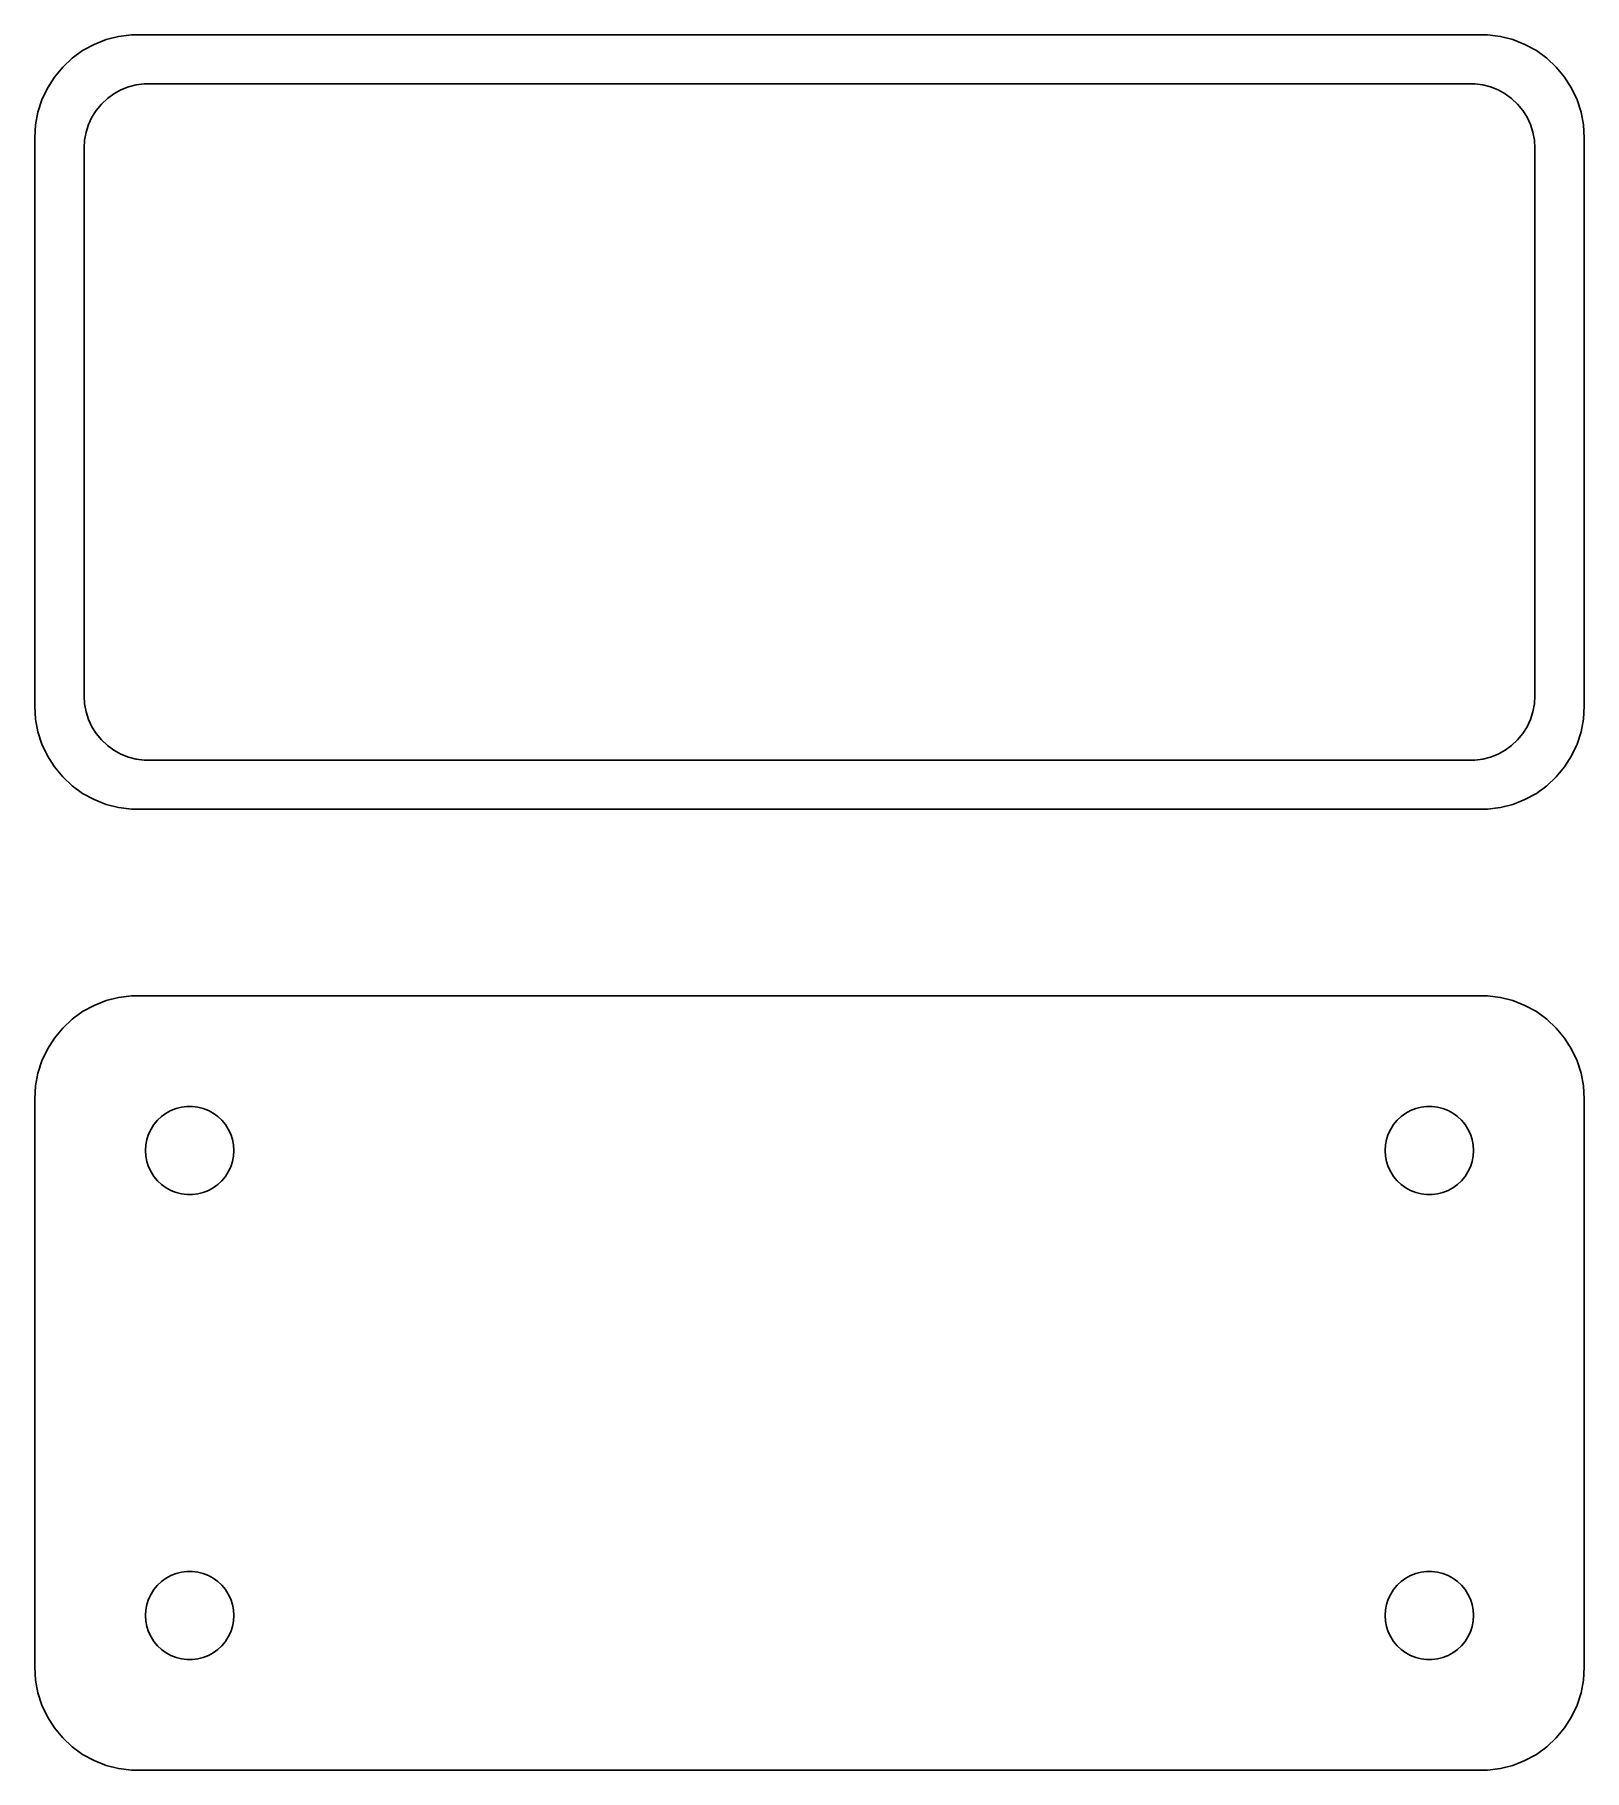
# Model space of a CAD drawing. Header units: metres. Extents: x -37.5 to 37.5, y 74.3 to 158.2.
import ezdxf

# ---------------------------------------------------------------- set-up
doc = ezdxf.new("R2010")
doc.units = ezdxf.units.M

msp = doc.modelspace()

# ---------------------------------------------------------------- linework, layer by layer
for p, q in [((-34.0451, 158.005), (-34.6289, 157.774)), ((-33.4369, 158.161), (-34.0451, 158.005)), ((-32.8139, 158.24), (-33.4369, 158.161)), ((32.8139, 158.24), (-32.8139, 158.24)), ((33.4369, 158.161), (32.8139, 158.24)), ((34.0451, 158.005), (33.4369, 158.161)), ((34.6289, 157.774), (34.0451, 158.005)), ((-35.6871, 157.103), (-36.1448, 156.673)), ((-35.1791, 157.472), (-35.6871, 157.103)), ((-34.6289, 157.774), (-35.1791, 157.472)), ((35.1791, 157.472), (34.6289, 157.774)), ((35.6871, 157.103), (35.1791, 157.472)), ((36.1448, 156.673), (35.6871, 157.103)), ((-36.1448, 156.673), (-36.5451, 156.189)), ((36.5451, 156.189), (36.1448, 156.673)), ((-36.8815, 155.659), (-37.1489, 155.091)), ((-36.5451, 156.189), (-36.8815, 155.659)), ((-33.9842, 155.149), (-33.668, 155.378)), ((-33.668, 155.378), (-33.3254, 155.567)), ((-33.3254, 155.567), (-32.9619, 155.711)), ((-32.9619, 155.711), (-32.5833, 155.808)), ((-32.5833, 155.808), (-32.1954, 155.857)), ((-32.1954, 155.857), (32.1954, 155.857)), ((32.1954, 155.857), (32.5833, 155.808)), ((32.5833, 155.808), (32.9619, 155.711)), ((32.9619, 155.711), (33.3254, 155.567)), ((33.3254, 155.567), (33.668, 155.378)), ((33.668, 155.378), (33.9842, 155.149)), ((36.8815, 155.659), (36.5451, 156.189)), ((37.1489, 155.091), (36.8815, 155.659)), ((-37.1489, 155.091), (-37.3429, 154.493)), ((-34.7279, 154.25), (-34.5184, 154.58)), ((-34.5184, 154.58), (-34.2692, 154.881)), ((-34.2692, 154.881), (-33.9842, 155.149)), ((33.9842, 155.149), (34.2692, 154.881)), ((34.2692, 154.881), (34.5184, 154.58)), ((34.5184, 154.58), (34.7279, 154.25)), ((37.3429, 154.493), (37.1489, 155.091)), ((-37.4606, 153.877), (-37.5, 153.25)), ((-37.3429, 154.493), (-37.4606, 153.877)), ((-35.0151, 153.524), (-34.8943, 153.896)), ((-34.8943, 153.896), (-34.7279, 154.25)), ((34.7279, 154.25), (34.8943, 153.896)), ((34.8943, 153.896), (35.0151, 153.524)), ((37.4606, 153.877), (37.3429, 154.493)), ((37.5, 153.25), (37.4606, 153.877)), ((-37.5, 153.25), (-37.5, 125.75)), ((-35.1129, 152.75), (-35.0884, 153.14)), ((-35.0884, 153.14), (-35.0151, 153.524)), ((35.0151, 153.524), (35.0884, 153.14)), ((35.0884, 153.14), (35.1129, 152.75)), ((37.5, 125.75), (37.5, 153.25)), ((-35.1129, 126.25), (-35.1129, 152.75)), ((35.1129, 152.75), (35.1129, 126.25)), ((-35.0884, 125.86), (-35.1129, 126.25)), ((35.1129, 126.25), (35.0884, 125.86)), ((-37.5, 125.75), (-37.4606, 125.123)), ((-35.0151, 125.476), (-35.0884, 125.86)), ((-34.8943, 125.104), (-35.0151, 125.476)), ((35.0151, 125.476), (34.8943, 125.104)), ((35.0884, 125.86), (35.0151, 125.476)), ((37.4606, 125.123), (37.5, 125.75)), ((-37.4606, 125.123), (-37.3429, 124.507)), ((-37.3429, 124.507), (-37.1489, 123.909)), ((-34.7279, 124.75), (-34.8943, 125.104)), ((-34.5184, 124.42), (-34.7279, 124.75)), ((-34.2692, 124.119), (-34.5184, 124.42)), ((34.5184, 124.42), (34.2692, 124.119)), ((34.7279, 124.75), (34.5184, 124.42)), ((34.8943, 125.104), (34.7279, 124.75)), ((37.1489, 123.909), (37.3429, 124.507)), ((37.3429, 124.507), (37.4606, 125.123)), ((-37.1489, 123.909), (-36.8815, 123.341)), ((-33.9842, 123.851), (-34.2692, 124.119)), ((-33.668, 123.622), (-33.9842, 123.851)), ((-33.3254, 123.433), (-33.668, 123.622)), ((33.668, 123.622), (33.3254, 123.433)), ((33.9842, 123.851), (33.668, 123.622)), ((34.2692, 124.119), (33.9842, 123.851)), ((36.8815, 123.341), (37.1489, 123.909)), ((-36.8815, 123.341), (-36.5451, 122.811)), ((-36.5451, 122.811), (-36.1448, 122.327)), ((-32.9619, 123.289), (-33.3254, 123.433)), ((-32.5833, 123.192), (-32.9619, 123.289)), ((-32.1954, 123.143), (-32.5833, 123.192)), ((32.1954, 123.143), (-32.1954, 123.143)), ((32.5833, 123.192), (32.1954, 123.143)), ((32.9619, 123.289), (32.5833, 123.192)), ((33.3254, 123.433), (32.9619, 123.289)), ((36.1448, 122.327), (36.5451, 122.811)), ((36.5451, 122.811), (36.8815, 123.341)), ((-36.1448, 122.327), (-35.6871, 121.897)), ((-35.6871, 121.897), (-35.1791, 121.528)), ((35.1791, 121.528), (35.6871, 121.897)), ((35.6871, 121.897), (36.1448, 122.327)), ((-35.1791, 121.528), (-34.6289, 121.226)), ((-34.6289, 121.226), (-34.0451, 120.995)), ((-34.0451, 120.995), (-33.4369, 120.839)), ((33.4369, 120.839), (34.0451, 120.995)), ((34.0451, 120.995), (34.6289, 121.226)), ((34.6289, 121.226), (35.1791, 121.528)), ((-33.4369, 120.839), (-32.8139, 120.76)), ((-32.8139, 120.76), (32.8139, 120.76)), ((32.8139, 120.76), (33.4369, 120.839)), ((-32.8139, 111.74), (-33.4369, 111.661)), ((32.8139, 111.74), (-32.8139, 111.74)), ((33.4369, 111.661), (32.8139, 111.74)), ((-35.1791, 110.972), (-35.6871, 110.603)), ((-34.6289, 111.274), (-35.1791, 110.972)), ((-34.0451, 111.505), (-34.6289, 111.274)), ((-33.4369, 111.661), (-34.0451, 111.505)), ((34.0451, 111.505), (33.4369, 111.661)), ((34.6289, 111.274), (34.0451, 111.505)), ((35.1791, 110.972), (34.6289, 111.274)), ((35.6871, 110.603), (35.1791, 110.972)), ((-36.1448, 110.173), (-36.5451, 109.689)), ((-35.6871, 110.603), (-36.1448, 110.173)), ((36.1448, 110.173), (35.6871, 110.603)), ((36.5451, 109.689), (36.1448, 110.173)), ((-36.5451, 109.689), (-36.8815, 109.159)), ((36.8815, 109.159), (36.5451, 109.689)), ((-37.1489, 108.591), (-37.3429, 107.993)), ((-36.8815, 109.159), (-37.1489, 108.591)), ((37.1489, 108.591), (36.8815, 109.159)), ((37.3429, 107.993), (37.1489, 108.591)), ((-37.3429, 107.993), (-37.4606, 107.377)), ((37.4606, 107.377), (37.3429, 107.993)), ((-37.4606, 107.377), (-37.5, 106.75)), ((-37.5, 106.75), (-37.5, 79.25)), ((37.5, 106.75), (37.4606, 107.377)), ((37.5, 79.25), (37.5, 106.75)), ((-31.5565, 105.712), (-31.3611, 105.895)), ((-31.3611, 105.895), (-31.1441, 106.053)), ((-31.1441, 106.053), (-30.9091, 106.182)), ((-30.9091, 106.182), (-30.6598, 106.281)), ((-30.6598, 106.281), (-30.4001, 106.347)), ((-30.4001, 106.347), (-30.1341, 106.381)), ((-30.1341, 106.381), (-29.8659, 106.381)), ((-29.8659, 106.381), (-29.5999, 106.347)), ((-29.5999, 106.347), (-29.3401, 106.281)), ((-29.3401, 106.281), (-29.0908, 106.182)), ((-29.0908, 106.182), (-28.8559, 106.053)), ((-28.8559, 106.053), (-28.6389, 105.895)), ((-28.6389, 105.895), (-28.4434, 105.712)), ((28.4434, 105.712), (28.6389, 105.895)), ((28.6389, 105.895), (28.8559, 106.053)), ((28.8559, 106.053), (29.0908, 106.182)), ((29.0908, 106.182), (29.3401, 106.281)), ((29.3401, 106.281), (29.5999, 106.347)), ((29.5999, 106.347), (29.8659, 106.381)), ((29.8659, 106.381), (30.1341, 106.381)), ((30.1341, 106.381), (30.4001, 106.347)), ((30.4001, 106.347), (30.6598, 106.281)), ((30.6598, 106.281), (30.9091, 106.182)), ((30.9091, 106.182), (31.1441, 106.053)), ((31.1441, 106.053), (31.3611, 105.895)), ((31.3611, 105.895), (31.5565, 105.712)), ((-32.0682, 104.781), (-31.9853, 105.036)), ((-31.9853, 105.036), (-31.8712, 105.279)), ((-31.8712, 105.279), (-31.7275, 105.505)), ((-31.7275, 105.505), (-31.5565, 105.712)), ((-28.4434, 105.712), (-28.2725, 105.505)), ((-28.2725, 105.505), (-28.1288, 105.279)), ((-28.1288, 105.279), (-28.0146, 105.036)), ((-28.0146, 105.036), (-27.9318, 104.781)), ((27.9318, 104.781), (28.0146, 105.036)), ((28.0146, 105.036), (28.1288, 105.279)), ((28.1288, 105.279), (28.2725, 105.505)), ((28.2725, 105.505), (28.4434, 105.712)), ((31.5565, 105.712), (31.7275, 105.505)), ((31.7275, 105.505), (31.8712, 105.279)), ((31.8712, 105.279), (31.9853, 105.036)), ((31.9853, 105.036), (32.0682, 104.781)), ((-32.1353, 104.25), (-32.1185, 104.518)), ((-32.1185, 103.982), (-32.1353, 104.25)), ((-32.1185, 104.518), (-32.0682, 104.781)), ((-27.9318, 104.781), (-27.8815, 104.518)), ((-27.8815, 104.518), (-27.8647, 104.25)), ((-27.8647, 104.25), (-27.8815, 103.982)), ((27.8647, 104.25), (27.8815, 104.518)), ((27.8815, 103.982), (27.8647, 104.25)), ((27.8815, 104.518), (27.9318, 104.781)), ((32.0682, 104.781), (32.1185, 104.518)), ((32.1185, 104.518), (32.1353, 104.25)), ((32.1353, 104.25), (32.1185, 103.982)), ((-32.0682, 103.719), (-32.1185, 103.982)), ((-31.9853, 103.464), (-32.0682, 103.719)), ((-31.8712, 103.221), (-31.9853, 103.464)), ((-28.0146, 103.464), (-28.1288, 103.221)), ((-27.9318, 103.719), (-28.0146, 103.464)), ((-27.8815, 103.982), (-27.9318, 103.719)), ((27.9318, 103.719), (27.8815, 103.982)), ((28.0146, 103.464), (27.9318, 103.719)), ((28.1288, 103.221), (28.0146, 103.464)), ((31.9853, 103.464), (31.8712, 103.221)), ((32.0682, 103.719), (31.9853, 103.464)), ((32.1185, 103.982), (32.0682, 103.719)), ((-31.7275, 102.995), (-31.8712, 103.221)), ((-31.5565, 102.788), (-31.7275, 102.995)), ((-31.3611, 102.605), (-31.5565, 102.788)), ((-31.1441, 102.447), (-31.3611, 102.605)), ((-28.6389, 102.605), (-28.8559, 102.447)), ((-28.4434, 102.788), (-28.6389, 102.605)), ((-28.2725, 102.995), (-28.4434, 102.788)), ((-28.1288, 103.221), (-28.2725, 102.995)), ((28.2725, 102.995), (28.1288, 103.221)), ((28.4434, 102.788), (28.2725, 102.995)), ((28.6389, 102.605), (28.4434, 102.788)), ((28.8559, 102.447), (28.6389, 102.605)), ((31.3611, 102.605), (31.1441, 102.447)), ((31.5565, 102.788), (31.3611, 102.605)), ((31.7275, 102.995), (31.5565, 102.788)), ((31.8712, 103.221), (31.7275, 102.995)), ((-30.9091, 102.318), (-31.1441, 102.447)), ((-30.6598, 102.219), (-30.9091, 102.318)), ((-30.4001, 102.153), (-30.6598, 102.219)), ((-30.1341, 102.119), (-30.4001, 102.153)), ((-29.8659, 102.119), (-30.1341, 102.119)), ((-29.5999, 102.153), (-29.8659, 102.119)), ((-29.3401, 102.219), (-29.5999, 102.153)), ((-29.0908, 102.318), (-29.3401, 102.219)), ((-28.8559, 102.447), (-29.0908, 102.318)), ((29.0908, 102.318), (28.8559, 102.447)), ((29.3401, 102.219), (29.0908, 102.318)), ((29.5999, 102.153), (29.3401, 102.219)), ((29.8659, 102.119), (29.5999, 102.153)), ((30.1341, 102.119), (29.8659, 102.119)), ((30.4001, 102.153), (30.1341, 102.119)), ((30.6598, 102.219), (30.4001, 102.153)), ((30.9091, 102.318), (30.6598, 102.219)), ((31.1441, 102.447), (30.9091, 102.318)), ((-31.7275, 83.0051), (-31.5565, 83.2117)), ((-31.5565, 83.2117), (-31.3611, 83.3953)), ((-31.3611, 83.3953), (-31.1441, 83.5529)), ((-31.1441, 83.5529), (-30.9091, 83.6821)), ((-30.9091, 83.6821), (-30.6598, 83.7808)), ((-30.6598, 83.7808), (-30.4001, 83.8475)), ((-30.4001, 83.8475), (-30.1341, 83.8811)), ((-30.1341, 83.8811), (-29.8659, 83.8811)), ((-29.8659, 83.8811), (-29.5999, 83.8475)), ((-29.5999, 83.8475), (-29.3401, 83.7808)), ((-29.3401, 83.7808), (-29.0908, 83.6821)), ((-29.0908, 83.6821), (-28.8559, 83.5529)), ((-28.8559, 83.5529), (-28.6389, 83.3953)), ((-28.6389, 83.3953), (-28.4434, 83.2117)), ((-28.4434, 83.2117), (-28.2725, 83.0051)), ((28.2725, 83.0051), (28.4434, 83.2117)), ((28.4434, 83.2117), (28.6389, 83.3953)), ((28.6389, 83.3953), (28.8559, 83.5529)), ((28.8559, 83.5529), (29.0908, 83.6821)), ((29.0908, 83.6821), (29.3401, 83.7808)), ((29.3401, 83.7808), (29.5999, 83.8475)), ((29.5999, 83.8475), (29.8659, 83.8811)), ((29.8659, 83.8811), (30.1341, 83.8811)), ((30.1341, 83.8811), (30.4001, 83.8475)), ((30.4001, 83.8475), (30.6598, 83.7808)), ((30.6598, 83.7808), (30.9091, 83.6821)), ((30.9091, 83.6821), (31.1441, 83.5529)), ((31.1441, 83.5529), (31.3611, 83.3953)), ((31.3611, 83.3953), (31.5565, 83.2117)), ((31.5565, 83.2117), (31.7275, 83.0051)), ((-32.0682, 82.281), (-31.9853, 82.5361)), ((-31.9853, 82.5361), (-31.8712, 82.7787)), ((-31.8712, 82.7787), (-31.7275, 83.0051)), ((-28.2725, 83.0051), (-28.1288, 82.7787)), ((-28.1288, 82.7787), (-28.0146, 82.5361)), ((-28.0146, 82.5361), (-27.9318, 82.281)), ((27.9318, 82.281), (28.0146, 82.5361)), ((28.0146, 82.5361), (28.1288, 82.7787)), ((28.1288, 82.7787), (28.2725, 83.0051)), ((31.7275, 83.0051), (31.8712, 82.7787)), ((31.8712, 82.7787), (31.9853, 82.5361)), ((31.9853, 82.5361), (32.0682, 82.281)), ((-32.1353, 81.75), (-32.1185, 82.0176)), ((-32.1185, 81.4824), (-32.1353, 81.75)), ((-32.1185, 82.0176), (-32.0682, 82.281)), ((-32.0682, 81.219), (-32.1185, 81.4824)), ((-27.9318, 82.281), (-27.8815, 82.0176)), ((-27.8815, 81.4824), (-27.9318, 81.219)), ((-27.8815, 82.0176), (-27.8647, 81.75)), ((-27.8647, 81.75), (-27.8815, 81.4824)), ((27.8647, 81.75), (27.8815, 82.0176)), ((27.8815, 81.4824), (27.8647, 81.75)), ((27.8815, 82.0176), (27.9318, 82.281)), ((27.9318, 81.219), (27.8815, 81.4824)), ((32.0682, 82.281), (32.1185, 82.0176)), ((32.1185, 81.4824), (32.0682, 81.219)), ((32.1185, 82.0176), (32.1353, 81.75)), ((32.1353, 81.75), (32.1185, 81.4824)), ((-31.9853, 80.964), (-32.0682, 81.219)), ((-31.8712, 80.7213), (-31.9853, 80.964)), ((-31.7275, 80.4949), (-31.8712, 80.7213)), ((-28.1288, 80.7213), (-28.2725, 80.4949)), ((-28.0146, 80.964), (-28.1288, 80.7213)), ((-27.9318, 81.219), (-28.0146, 80.964)), ((28.0146, 80.964), (27.9318, 81.219)), ((28.1288, 80.7213), (28.0146, 80.964)), ((28.2725, 80.4949), (28.1288, 80.7213)), ((31.8712, 80.7213), (31.7275, 80.4949)), ((31.9853, 80.964), (31.8712, 80.7213)), ((32.0682, 81.219), (31.9853, 80.964)), ((-31.5565, 80.2883), (-31.7275, 80.4949)), ((-31.3611, 80.1047), (-31.5565, 80.2883)), ((-31.1441, 79.9471), (-31.3611, 80.1047)), ((-30.9091, 79.8179), (-31.1441, 79.9471)), ((-30.6598, 79.7192), (-30.9091, 79.8179)), ((-29.0908, 79.8179), (-29.3401, 79.7192)), ((-28.8559, 79.9471), (-29.0908, 79.8179)), ((-28.6389, 80.1047), (-28.8559, 79.9471)), ((-28.4434, 80.2883), (-28.6389, 80.1047)), ((-28.2725, 80.4949), (-28.4434, 80.2883)), ((28.4434, 80.2883), (28.2725, 80.4949)), ((28.6389, 80.1047), (28.4434, 80.2883)), ((28.8559, 79.9471), (28.6389, 80.1047)), ((29.0908, 79.8179), (28.8559, 79.9471)), ((29.3401, 79.7192), (29.0908, 79.8179)), ((30.9091, 79.8179), (30.6598, 79.7192)), ((31.1441, 79.9471), (30.9091, 79.8179)), ((31.3611, 80.1047), (31.1441, 79.9471)), ((31.5565, 80.2883), (31.3611, 80.1047)), ((31.7275, 80.4949), (31.5565, 80.2883)), ((-37.5, 79.25), (-37.4606, 78.6233)), ((-30.4001, 79.6525), (-30.6598, 79.7192)), ((-30.1341, 79.6189), (-30.4001, 79.6525)), ((-29.8659, 79.6189), (-30.1341, 79.6189)), ((-29.5999, 79.6525), (-29.8659, 79.6189)), ((-29.3401, 79.7192), (-29.5999, 79.6525)), ((29.5999, 79.6525), (29.3401, 79.7192)), ((29.8659, 79.6189), (29.5999, 79.6525)), ((30.1341, 79.6189), (29.8659, 79.6189)), ((30.4001, 79.6525), (30.1341, 79.6189)), ((30.6598, 79.7192), (30.4001, 79.6525)), ((37.4606, 78.6233), (37.5, 79.25)), ((-37.4606, 78.6233), (-37.3429, 78.0066)), ((37.3429, 78.0066), (37.4606, 78.6233)), ((-37.3429, 78.0066), (-37.1489, 77.4094)), ((-37.1489, 77.4094), (-36.8815, 76.8412)), ((36.8815, 76.8412), (37.1489, 77.4094)), ((37.1489, 77.4094), (37.3429, 78.0066)), ((-36.8815, 76.8412), (-36.5451, 76.3111)), ((36.5451, 76.3111), (36.8815, 76.8412)), ((-36.5451, 76.3111), (-36.1448, 75.8273)), ((-36.1448, 75.8273), (-35.6871, 75.3974)), ((35.6871, 75.3974), (36.1448, 75.8273)), ((36.1448, 75.8273), (36.5451, 76.3111)), ((-35.6871, 75.3974), (-35.1791, 75.0284)), ((-35.1791, 75.0284), (-34.6289, 74.7259)), ((34.6289, 74.7259), (35.1791, 75.0284)), ((35.1791, 75.0284), (35.6871, 75.3974)), ((-34.6289, 74.7259), (-34.0451, 74.4947)), ((-34.0451, 74.4947), (-33.4369, 74.3386)), ((-33.4369, 74.3386), (-32.8139, 74.2599)), ((-32.8139, 74.2599), (32.8139, 74.2599)), ((32.8139, 74.2599), (33.4369, 74.3386)), ((33.4369, 74.3386), (34.0451, 74.4947)), ((34.0451, 74.4947), (34.6289, 74.7259))]:
    msp.add_line(p, q)

doc.saveas('drawing.dxf')
